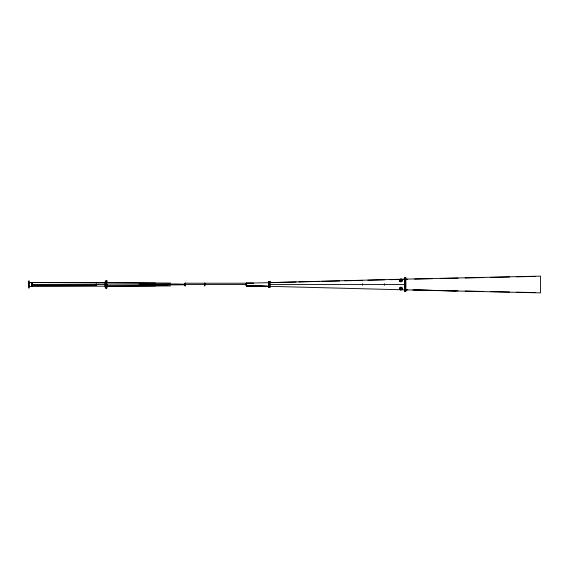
<?xml version="1.0" encoding="UTF-8"?>
<svg xmlns="http://www.w3.org/2000/svg" width="569" height="569" viewBox="0 0 569 569"><rect width="100%" height="100%" fill="white"/><g stroke="black" fill="none" stroke-linecap="round" stroke-linejoin="round"><path stroke-width="0.85" d="M31.537 285.688L31.473 284.72M32.241 283.078C31.949 286.385 31.103 281.079 31.579 283.76C31.131 286.321 31.665 285.19 32.262 285.019M31.558 284.891L31.544 284.059M32.22 285.738L32.213 286.285L31.494 286.143M96.204 284.813L96.204 284.187M98.281 284.728L98.281 284.272M31.487 285.375L31.473 284.962M31.487 283.625L31.537 284.351L31.558 283.156M31.579 284.649L31.565 285.375L31.544 285.019M32.241 284.699L32.184 285.866M32.248 282.942L32.191 283.611M31.508 286.164L31.523 285.738L31.508 286.264M31.53 286.285L31.537 284.962L31.544 286.164M31.544 283.952L31.487 283.078M96.204 284.792L96.175 285.41L31.708 285.41M32.234 285.076L32.227 286.179M31.48 285.133L31.508 285.802M96.197 285.048L96.182 285.41M31.487 283.526L31.508 282.836M31.544 282.836L31.551 283.696M32.248 282.843L32.22 283.021M32.248 283.277L32.227 282.821M106.183 281.548L106.211 281.008M106.076 287.992L106.104 287.452M31.558 283.874L31.487 283.241M32.213 285.659L32.255 284.187M399.602 288.263L400.853 287.231L402.134 287.886A1.287 0.875 18.7 0 1 402.077 288.696C401.237 290.026 399.154 287.793 399.602 288.917M399.666 280.809C399.929 279.685 402.518 279.834 402.098 281.171C400.171 283.376 398.357 279.03 401.6 280.019C403.848 281.605 398.798 282.885 399.602 280.083M28.45 283.661L29.339 283.661M29.339 285.339L28.45 285.339M399.708 280.759L400.69 280.176L401.934 280.425M405.725 291.477L405.74 277.537M399.779 280.417L400.939 280.005L402.091 280.382A1.323 0.932 0 0 1 399.907 280.688A1.323 0.932 0 0 1 400.69 279.166A1.323 0.932 0 0 1 402.162 280.403M401.991 288.526L400.925 288.846L399.73 288.298M401.927 288.76L400.469 288.938L399.658 288.405M400.925 287.167C398.805 287.224 399.971 289.706 401.607 288.817C403.414 288.355 400.32 285.93 400.925 288.021M184.37 284.649L139.633 284.784M246.697 283.156L268.931 282.672M269.614 282.587L405.085 279.137M269.614 282.672L274.045 282.558M275.816 282.516L296.179 282.011M298.832 281.94L319.202 281.435M321.855 281.371L339.565 280.93M344.878 280.794L362.581 280.353M367.894 280.225L384.722 279.806M390.028 279.671L405.085 279.301M405.69 279.123L540.55 276.129L540.55 292.871L405.69 289.877M405.69 279.287L407.461 279.244M414.559 279.087L432.305 278.696M440.292 278.518L458.038 278.12M465.136 277.964L483.764 277.551M490.862 277.395L509.497 276.982M516.595 276.826L535.23 276.413M147.257 284.216L175.928 284.073L184.37 284.258L184.37 284.742L106.559 284.962M139.028 284.208L184.37 284.351M107.875 286.164L155.408 285.923M107.946 286.25L170.544 285.923M29.645 286.527L105.109 286.171M28.514 280.937L28.514 288.063M268.433 282.018L269.258 282.018L269.286 281.42L269.258 287.58L269.286 287.011L268.433 286.982M185.288 283.227L253.411 283.227L246.37 283.27M31.729 284.5L105.734 284.5M106.559 284.5L107.029 284.5M184.37 284.5L246.37 284.5M268.433 284.5L268.931 284.5M270.261 284.5L405.74 284.5M268.433 285.026L269.258 285.026M31.708 285.346L96.182 285.346M246.292 285.823L268.931 286.328L254.386 285.93M31.523 285.894L32.248 285.894M404.573 291.058L405.718 291.058M246.37 285.73L253.411 285.773M29.645 282.473L105.109 282.743L105.109 286.257M29.645 282.551L105.109 282.829M107.946 282.75L170.544 283.078M107.875 282.836L155.408 283.078M167.307 284.962L146.859 284.777M414.559 289.913L432.305 290.304M440.292 290.482L458.038 290.88M465.136 291.036L483.764 291.449M490.862 291.605L509.497 292.018M516.595 292.174L535.23 292.587M412.795 289.898L455.42 290.987M269.614 286.328L405.085 289.863M251.818 285.915L268.931 286.413L246.662 285.844L246.662 283.156M96.189 283.76L96.197 283.952M106.076 281.008L106.104 281.548M106.183 287.452L106.211 287.992M32.241 283.39L32.241 284.301M31.608 283.675L31.473 283.839M405.718 277.516L405.718 291.484M404.552 277.551L404.552 291.449M400.925 279.194L400.925 280.154M400.925 280.979L400.925 281.833M400.925 288.846L400.925 289.806M384.388 283.696L384.388 285.304M362.41 283.696L362.41 285.304M246.413 283.156L246.413 285.844M246.391 283.156L246.391 285.844M204.918 283.177L204.918 285.823M204.762 283.177L204.755 285.823M204.541 283.177L204.541 285.823M185.394 283.177L185.394 285.823M185.281 283.198L185.288 285.802M185.202 283.149L185.202 285.851M184.448 283.149L184.448 285.851M31.508 282.736L31.515 283.198M31.572 284.194L31.572 284.806M31.487 284.194L31.487 284.806M29.304 280.937L29.304 288.063M107.029 281.008L105.258 281.008L105.258 287.992L107.029 287.992L107.029 281.008M270.147 281.42L268.433 281.42L268.433 287.58L270.147 287.58L270.147 281.42M407.461 289.756L405.69 289.713L407.468 289.763M250.104 285.809L246.683 285.709L250.104 285.866M405.164 291.435L405.164 277.565L405.128 291.435M246.185 285.823L246.185 283.177L246.164 285.802M106.175 287.992L106.175 281.008L106.147 287.992M400.114 289.593A1.259 0.889 0 0 0 402.162 289.066A1.259 0.889 0 0 0 400.491 288.078A1.259 0.889 0 0 0 400.114 289.593M400.263 289.721A1.323 0.932 0 0 0 402.24 288.917A1.323 0.932 0 0 0 400.263 288.106A1.323 0.932 0 0 0 400.263 289.721M400.114 280.766A1.259 0.889 0 0 0 402.162 280.24A1.259 0.889 0 0 0 400.491 279.251A1.259 0.889 0 0 0 400.114 280.766"/></g></svg>
